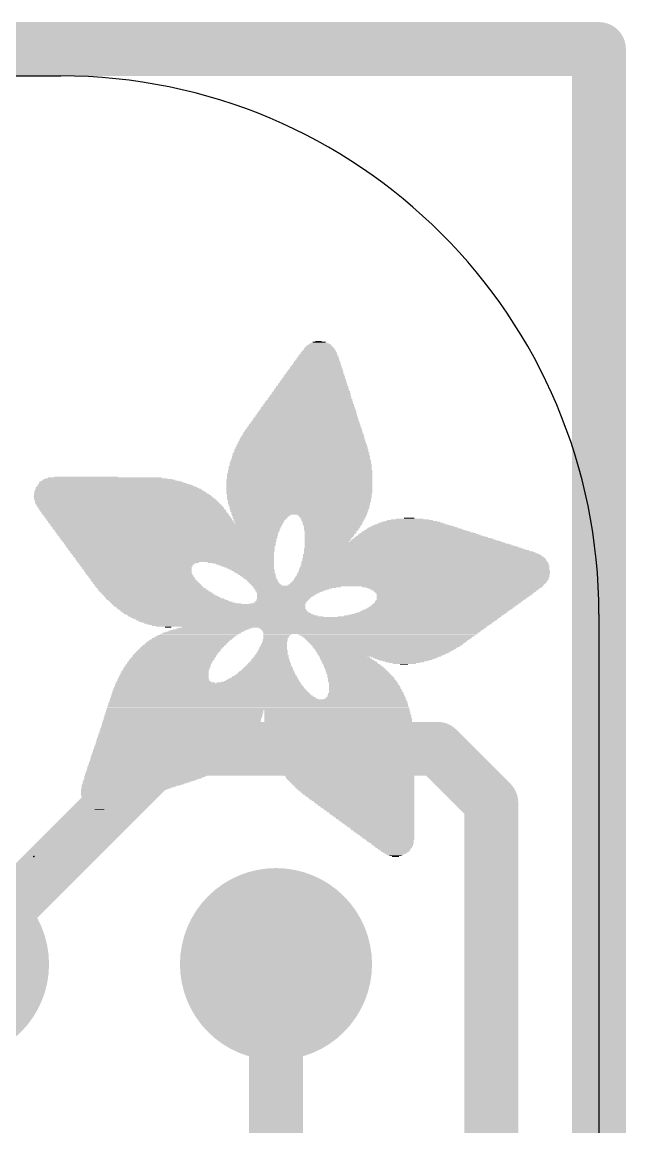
# Model space of a CAD drawing. Extents: x -0.1 to 11.9, y -0.1 to 15.5.
# Drawn here: x 7.44 to 10.29, y 10.28 to 15.49 of the extents above; entities that cross this region are included whole.
import ezdxf

# ---------------------------------------------------------------- set-up
doc = ezdxf.new("R2010")
doc.units = 0
for name, color, linetype in [('1', 12, 'CONTINUOUS'), ('16', 132, 'CONTINUOUS'), ('18', 110, 'CONTINUOUS'), ('20', 53, 'CONTINUOUS'), ('21', 40, 'CONTINUOUS'), ('23', 53, 'CONTINUOUS')]:
    doc.layers.add(name, color=color, linetype=linetype)

# ---------------------------------------------------------------- blocks, each defined once
blk = doc.blocks.new('RECT')
blk.add_solid([(-0.5, -0.5), (0.5, -0.5), (-0.5, 0.5), (0.5, 0.5)])
blk = doc.blocks.new('ROUNDV')
at = {"const_width": 0.5}
blk.add_lwpolyline([(0, -0.25, 1), (0, 0.25, 1), (0, -0.25)], format="xyb", dxfattribs=at)

msp = doc.modelspace()

# ---------------------------------------------------------------- linework, layer by layer
at = {"layer": '1', "const_width": 0.254}
for points in [[(10.16, 15.367), (0, 15.367)], [(10.16, 0), (10.16, 15.367)], [(8.636, 9.586), (8.636, 11.049)]]:
    msp.add_lwpolyline(points, dxfattribs=at)
at = {"layer": '1', "const_width": 0.127}
for points in [[(10.2235, 15.367, 1), (10.0965, 15.367)], [(10.16, 15.3035, 1), (10.16, 15.4305)], [(8.6995, 11.049, 1), (8.5725, 11.049)]]:
    msp.add_lwpolyline(points, format="xyb", dxfattribs=at)
at = {"layer": '16', "const_width": 0.254}
for points in [[(10.16, 15.367), (0, 15.367)], [(10.16, 0), (10.16, 15.367)], [(7.112, 11.049), (8.128, 12.065)], [(8.128, 12.065), (9.398, 12.065)], [(9.398, 12.065), (9.652, 11.811)], [(9.652, 11.811), (9.652, 3.556)], [(8.636, 9.906), (8.636, 11.049)]]:
    msp.add_lwpolyline(points, dxfattribs=at)
at = {"layer": '16', "const_width": 0.127}
for points in [[(10.2235, 15.367, 1), (10.0965, 15.367)], [(10.16, 15.3035, 1), (10.16, 15.4305)], [(8.128, 12.1285, 1), (8.128, 12.0015)], [(8.1729, 12.0201, 1), (8.0831, 12.1099)], [(9.4429, 12.1099, 1), (9.3531, 12.0201)], [(9.398, 12.0015, 1), (9.398, 12.1285)], [(9.7155, 11.811, 1), (9.5885, 11.811)], [(9.6071, 11.7661, 1), (9.6969, 11.8559)], [(8.6995, 11.049, 1), (8.5725, 11.049)]]:
    msp.add_lwpolyline(points, format="xyb", dxfattribs=at)
at = {"layer": '20'}
for p, q in [((2.54, 15.24), (7.62, 15.24)), ((10.16, 12.7), (10.16, 0))]:
    msp.add_line(p, q, dxfattribs=at)
msp.add_arc((7.62, 12.7), 2.54, 0, 90, dxfattribs=at)
at = {"layer": '23'}
msp.add_point((7.493, 11.557), dxfattribs=at)

# ---------------------------------------------------------------- block references
at = {"layer": '18', "xscale": 0.9064, "yscale": 0.9064}
for p in [(7.112, 11.049), (7.112, 11.049), (8.636, 11.049), (8.636, 11.049)]:
    msp.add_blockref('ROUNDV', p, dxfattribs=at)
at = {"layer": '21'}
for p, xscale, yscale in [((8.8418, 13.9725), 0.1029, 0.0038), ((8.8399, 13.9764), 0.0915, 0.0039), ((8.8398, 13.9802), 0.0762, 0.0038), ((8.8399, 13.984), 0.0609, 0.0038), ((8.8361, 13.9878), 0.0305, 0.0038), ((8.8342, 13.9192), 0.1867, 0.0038), ((8.8361, 13.923), 0.1829, 0.0038), ((8.8361, 13.9268), 0.1753, 0.0038), ((8.838, 13.9344), 0.1715, 0.0038), ((8.838, 13.9306), 0.1715, 0.0038), ((8.8379, 13.9383), 0.1638, 0.0039), ((8.8398, 13.9421), 0.16, 0.0038), ((8.8398, 13.9459), 0.1524, 0.0038), ((8.8398, 13.9535), 0.1448, 0.0038), ((8.8398, 13.9497), 0.1448, 0.0038), ((8.8399, 13.9573), 0.1371, 0.0038), ((8.8399, 13.9611), 0.1295, 0.0038), ((8.8399, 13.9649), 0.1219, 0.0038), ((8.8399, 13.9687), 0.1143, 0.0038), ((8.8246, 13.8659), 0.2438, 0.0038), ((8.8265, 13.8697), 0.24, 0.0038), ((8.8265, 13.8735), 0.2324, 0.0038), ((8.8284, 13.8811), 0.2286, 0.0038), ((8.8284, 13.8773), 0.2286, 0.0038), ((8.8284, 13.8849), 0.221, 0.0038), ((8.8303, 13.8925), 0.2172, 0.0038), ((8.8303, 13.8887), 0.2172, 0.0038), ((8.8303, 13.8963), 0.2096, 0.0038), ((8.8322, 13.9002), 0.2058, 0.0039), ((8.8323, 13.9078), 0.1981, 0.0038), ((8.8342, 13.904), 0.2019, 0.0038), ((8.8342, 13.9116), 0.1943, 0.0038), ((8.8361, 13.9154), 0.1905, 0.0038), ((8.8151, 13.8163), 0.2934, 0.0038), ((8.817, 13.8201), 0.2896, 0.0038), ((8.8151, 13.8239), 0.2857, 0.0039), ((8.817, 13.8278), 0.2819, 0.0038), ((8.8189, 13.8316), 0.2781, 0.0038), ((8.8189, 13.8392), 0.2705, 0.0038), ((8.8189, 13.8354), 0.2705, 0.0038), ((8.8208, 13.843), 0.2667, 0.0038), ((8.8208, 13.8506), 0.2591, 0.0038), ((8.8227, 13.8468), 0.2629, 0.0038), ((8.8227, 13.8544), 0.2552, 0.0038), ((8.8246, 13.8582), 0.2514, 0.0038), ((8.8246, 13.862), 0.2438, 0.0039), ((8.8056, 13.763), 0.3505, 0.0038), ((8.8056, 13.7706), 0.3429, 0.0038), ((8.8056, 13.7668), 0.3429, 0.0038), ((8.8075, 13.7744), 0.3391, 0.0038), ((8.8075, 13.7782), 0.3315, 0.0038), ((8.8094, 13.7858), 0.3277, 0.0039), ((8.8094, 13.782), 0.3277, 0.0038), ((8.8094, 13.7897), 0.3201, 0.0038), ((8.8113, 13.7973), 0.3163, 0.0038), ((8.8113, 13.7935), 0.3163, 0.0038), ((8.8113, 13.8011), 0.3086, 0.0038), ((8.8132, 13.8049), 0.3048, 0.0038), ((8.8132, 13.8125), 0.2972, 0.0038), ((8.8151, 13.8087), 0.301, 0.0038), ((8.7941, 13.7096), 0.4038, 0.0039), ((8.7941, 13.7173), 0.3962, 0.0038), ((8.796, 13.7135), 0.4, 0.0038), ((8.796, 13.7211), 0.3924, 0.0038), ((8.7979, 13.7249), 0.3886, 0.0038), ((8.7979, 13.7325), 0.381, 0.0038), ((8.7979, 13.7287), 0.381, 0.0038), ((8.7998, 13.7363), 0.3772, 0.0038), ((8.7998, 13.7439), 0.3696, 0.0038), ((8.8017, 13.7401), 0.3734, 0.0038), ((8.8018, 13.7477), 0.3657, 0.0039), ((8.8037, 13.7516), 0.3619, 0.0038), ((8.8037, 13.7592), 0.3543, 0.0038), ((8.8037, 13.7554), 0.3543, 0.0038), ((8.7846, 13.6563), 0.461, 0.0038), ((8.7846, 13.6639), 0.4534, 0.0038), ((8.7846, 13.6601), 0.4534, 0.0038), ((8.7865, 13.6677), 0.4496, 0.0038), ((8.7865, 13.6754), 0.442, 0.0038), ((8.7865, 13.6715), 0.442, 0.0039), ((8.7884, 13.6792), 0.4382, 0.0038), ((8.7884, 13.683), 0.4306, 0.0038), ((8.7903, 13.6906), 0.4268, 0.0038), ((8.7903, 13.6868), 0.4268, 0.0038), ((8.7904, 13.6944), 0.4191, 0.0038), ((8.7923, 13.702), 0.4153, 0.0038), ((8.7923, 13.6982), 0.4153, 0.0038), ((8.7922, 13.7058), 0.4076, 0.0038), ((8.7732, 13.6106), 0.5067, 0.0038), ((8.7751, 13.6068), 0.5105, 0.0038), ((8.7751, 13.6144), 0.5029, 0.0038), ((8.7751, 13.622), 0.4953, 0.0038), ((8.777, 13.6182), 0.4991, 0.0038), ((8.777, 13.6258), 0.4915, 0.0038), ((8.7789, 13.6296), 0.4877, 0.0038), ((8.7789, 13.6373), 0.4801, 0.0038), ((8.7789, 13.6334), 0.4801, 0.0039), ((8.7808, 13.6411), 0.4762, 0.0038), ((8.7808, 13.6487), 0.4686, 0.0038), ((8.7827, 13.6449), 0.4724, 0.0038), ((8.7827, 13.6525), 0.4648, 0.0038), ((8.7637, 13.5572), 0.5639, 0.0039), ((8.7637, 13.5534), 0.5639, 0.0038), ((8.7656, 13.5611), 0.5601, 0.0038), ((8.7656, 13.5687), 0.5525, 0.0038), ((8.7656, 13.5649), 0.5525, 0.0038), ((8.7675, 13.5725), 0.5487, 0.0038), ((8.7675, 13.5801), 0.5411, 0.0038), ((8.7675, 13.5763), 0.5411, 0.0038), ((8.7694, 13.5839), 0.5373, 0.0038), ((8.7694, 13.5877), 0.5295, 0.0038), ((8.7713, 13.5953), 0.5257, 0.0039), ((8.7713, 13.5915), 0.5257, 0.0038), ((8.7713, 13.5992), 0.5181, 0.0038), ((8.7732, 13.603), 0.5143, 0.0038), ((8.7579, 13.5001), 0.6134, 0.0038), ((8.7579, 13.5077), 0.6058, 0.0038), ((8.7579, 13.5039), 0.6058, 0.0038), ((8.7579, 13.5153), 0.5982, 0.0038), ((8.7598, 13.5115), 0.602, 0.0038), ((8.7598, 13.523), 0.5944, 0.0038), ((8.7598, 13.5191), 0.5944, 0.0039), ((8.7599, 13.5306), 0.5867, 0.0038), ((8.7599, 13.5268), 0.5867, 0.0038), ((8.7618, 13.5382), 0.5829, 0.0038), ((8.7618, 13.5344), 0.5829, 0.0038), ((8.7618, 13.542), 0.5753, 0.0038), ((8.7637, 13.5496), 0.5715, 0.0038), ((8.7637, 13.5458), 0.5715, 0.0038), ((8.7542, 13.4582), 0.6439, 0.0038), ((8.7542, 13.4544), 0.6439, 0.0038), ((8.7542, 13.4506), 0.6439, 0.0038), ((8.7541, 13.4658), 0.6362, 0.0038), ((8.7561, 13.462), 0.6401, 0.0038), ((8.756, 13.4772), 0.6324, 0.0038), ((8.756, 13.4734), 0.6324, 0.0038), ((8.756, 13.4696), 0.6324, 0.0038), ((8.756, 13.4849), 0.6248, 0.0038), ((8.756, 13.4811), 0.6248, 0.0039), ((8.756, 13.4925), 0.6172, 0.0038), ((8.7579, 13.4887), 0.621, 0.0038), ((8.7579, 13.4963), 0.6134, 0.0038), ((8.7503, 13.3972), 0.6744, 0.0038), ((8.7503, 13.4125), 0.6668, 0.0038), ((8.7522, 13.4087), 0.6706, 0.0038), ((8.7522, 13.4049), 0.6706, 0.0039), ((8.7522, 13.401), 0.6706, 0.0038), ((8.7522, 13.4239), 0.663, 0.0038), ((8.7522, 13.4201), 0.663, 0.0038), ((8.7522, 13.4163), 0.663, 0.0038), ((8.7522, 13.4353), 0.6554, 0.0038), ((8.7522, 13.4315), 0.6554, 0.0038), ((8.7541, 13.4277), 0.6592, 0.0038), ((8.7542, 13.4468), 0.6515, 0.0038), ((8.7542, 13.443), 0.6515, 0.0039), ((8.7542, 13.4391), 0.6515, 0.0038), ((7.8283, 13.3439), 0.5372, 0.0038), ((7.7407, 13.3477), 0.3009, 0.0038), ((8.7484, 13.3629), 0.6858, 0.0038), ((8.7484, 13.3591), 0.6858, 0.0038), ((8.7484, 13.3553), 0.6858, 0.0038), ((8.7484, 13.3515), 0.6858, 0.0038), ((8.7484, 13.3477), 0.6858, 0.0038), ((8.7484, 13.3439), 0.6858, 0.0038), ((8.7484, 13.382), 0.6782, 0.0038), ((8.7503, 13.3782), 0.682, 0.0038), ((8.7503, 13.3744), 0.682, 0.0038), ((8.7503, 13.3706), 0.682, 0.0038), ((8.7503, 13.3668), 0.682, 0.0039), ((8.7503, 13.3934), 0.6744, 0.0038), ((8.7503, 13.3896), 0.6744, 0.0038), ((8.7503, 13.3858), 0.6744, 0.0038), ((7.8835, 13.2982), 0.762, 0.0038), ((7.8873, 13.2944), 0.7696, 0.0038), ((7.8816, 13.302), 0.7506, 0.0038), ((7.874, 13.3096), 0.7278, 0.0038), ((7.8778, 13.3058), 0.7354, 0.0038), ((7.8702, 13.3134), 0.7124, 0.0038), ((7.8607, 13.321), 0.6858, 0.0038), ((7.8664, 13.3172), 0.6972, 0.0038), ((7.8569, 13.3248), 0.6705, 0.0038), ((7.8531, 13.3287), 0.6477, 0.0039), ((7.8474, 13.3325), 0.6287, 0.0038), ((7.8435, 13.3363), 0.6058, 0.0038), ((7.8359, 13.3401), 0.5754, 0.0038), ((8.7465, 13.3363), 0.6896, 0.0038), ((8.7465, 13.3325), 0.6896, 0.0038), ((8.7465, 13.3287), 0.6896, 0.0039), ((8.7465, 13.3248), 0.6896, 0.0038), ((8.7465, 13.321), 0.6896, 0.0038), ((8.7465, 13.3172), 0.6896, 0.0038), ((8.7465, 13.3134), 0.6896, 0.0038), ((8.7465, 13.3096), 0.6896, 0.0038), ((8.7465, 13.3058), 0.6896, 0.0038), ((8.7465, 13.302), 0.6896, 0.0038), ((8.7465, 13.2982), 0.6896, 0.0038), ((8.7465, 13.2944), 0.6896, 0.0038), ((8.7484, 13.3401), 0.6858, 0.0038), ((7.9121, 13.2563), 0.842, 0.0038), ((7.8969, 13.2791), 0.8039, 0.0038), ((7.9007, 13.2753), 0.8115, 0.0038), ((7.9026, 13.2715), 0.8153, 0.0038), ((7.9064, 13.2677), 0.823, 0.0038), ((7.9083, 13.2639), 0.8268, 0.0038), ((7.9121, 13.2601), 0.8344, 0.0038), ((7.9159, 13.2525), 0.842, 0.0039), ((7.9178, 13.2486), 0.8458, 0.0038), ((7.9216, 13.2448), 0.8534, 0.0038), ((7.9236, 13.241), 0.8573, 0.0038), ((7.8931, 13.2867), 0.7887, 0.0038), ((7.895, 13.2829), 0.7925, 0.0038), ((7.8912, 13.2906), 0.7773, 0.0039), ((8.7465, 13.2906), 0.6896, 0.0039), ((8.7465, 13.2867), 0.6896, 0.0038), ((8.7465, 13.2829), 0.6896, 0.0038), ((8.7465, 13.2791), 0.6896, 0.0038), ((8.7465, 13.2753), 0.6896, 0.0038), ((8.7465, 13.2715), 0.6896, 0.0038), ((8.7446, 13.2677), 0.6858, 0.0038), ((8.7465, 13.2639), 0.682, 0.0038), ((8.7465, 13.2601), 0.682, 0.0038), ((8.7465, 13.2563), 0.682, 0.0038), ((8.7465, 13.2525), 0.682, 0.0039), ((8.7465, 13.2486), 0.682, 0.0038), ((8.7446, 13.2448), 0.6782, 0.0038), ((8.7446, 13.241), 0.6782, 0.0038), ((7.9255, 13.2372), 0.8611, 0.0038), ((7.9293, 13.2334), 0.8611, 0.0038), ((7.9312, 13.2296), 0.8649, 0.0038), ((7.9331, 13.2258), 0.8687, 0.0038), ((7.9369, 13.222), 0.8687, 0.0038), ((7.9388, 13.2182), 0.8725, 0.0038), ((7.9426, 13.2144), 0.8725, 0.0039), ((7.9445, 13.2105), 0.8763, 0.0038), ((7.9483, 13.2067), 0.8763, 0.0038), ((7.9522, 13.2029), 0.8763, 0.0038), ((7.9522, 13.1991), 0.8763, 0.0038), ((7.956, 13.1953), 0.8763, 0.0038), ((7.9598, 13.1915), 0.8763, 0.0038), ((7.9617, 13.1877), 0.8801, 0.0038), ((8.7465, 13.2372), 0.6744, 0.0038), ((8.7465, 13.2334), 0.6744, 0.0038), ((8.7465, 13.2296), 0.6744, 0.0038), ((8.7446, 13.2258), 0.6706, 0.0038), ((8.7446, 13.222), 0.6706, 0.0038), ((8.7465, 13.2182), 0.6668, 0.0038), ((8.7465, 13.2144), 0.6668, 0.0039), ((8.7446, 13.2105), 0.663, 0.0038), ((8.7465, 13.2067), 0.6592, 0.0038), ((8.7465, 13.2029), 0.6592, 0.0038), ((8.7465, 13.1991), 0.6592, 0.0038), ((8.7446, 13.1953), 0.6553, 0.0038), ((8.7465, 13.1915), 0.6515, 0.0038), ((8.7465, 13.1877), 0.6515, 0.0038), ((7.9636, 13.1839), 0.8763, 0.0038), ((7.9674, 13.1801), 0.8763, 0.0038), ((7.9693, 13.1763), 0.8801, 0.0039), ((7.9731, 13.1724), 0.8801, 0.0038), ((7.975, 13.1686), 0.8763, 0.0038), ((7.9788, 13.1648), 0.8763, 0.0038), ((7.9807, 13.161), 0.8801, 0.0038), ((7.9826, 13.1572), 0.8763, 0.0038), ((7.9864, 13.1534), 0.8763, 0.0038), ((7.9903, 13.1496), 0.8763, 0.0038), ((7.9903, 13.1458), 0.8763, 0.0038), ((7.9941, 13.142), 0.8763, 0.0038), ((7.9979, 13.1382), 0.8763, 0.0039), ((8.7446, 13.1839), 0.6477, 0.0038), ((8.7465, 13.1801), 0.6439, 0.0038), ((8.7446, 13.1763), 0.6401, 0.0039), ((8.7446, 13.1724), 0.6401, 0.0038), ((8.5675, 13.1686), 0.2781, 0.0038), ((8.5637, 13.1648), 0.2705, 0.0038), ((8.5617, 13.1572), 0.259, 0.0038), ((8.5598, 13.1534), 0.2552, 0.0038), ((8.5637, 13.161), 0.2629, 0.0038), ((8.5598, 13.1496), 0.2476, 0.0038), ((8.5579, 13.1458), 0.2438, 0.0038), ((8.556, 13.142), 0.24, 0.0038), ((8.5579, 13.1382), 0.2362, 0.0039), ((8.9008, 13.1686), 0.3276, 0.0038), ((8.9008, 13.1648), 0.32, 0.0038), ((8.9027, 13.161), 0.3162, 0.0038), ((8.9027, 13.1572), 0.3086, 0.0038), ((8.9046, 13.1534), 0.3048, 0.0038), ((8.9027, 13.1496), 0.301, 0.0038), ((8.9046, 13.1458), 0.2972, 0.0038), ((8.9027, 13.142), 0.2934, 0.0038), ((8.9046, 13.1382), 0.2896, 0.0039), ((9.2722, 13.1382), 0.2477, 0.0039), ((9.2684, 13.142), 0.2171, 0.0038), ((9.2684, 13.1458), 0.1791, 0.0038), ((9.2666, 13.1496), 0.1295, 0.0038), ((9.2646, 13.1534), 0.0495, 0.0038), ((7.9979, 13.1343), 0.8763, 0.0038), ((8.0016, 13.1305), 0.8763, 0.0038), ((8.1179, 13.1267), 1.1011, 0.0038), ((8.1179, 13.1229), 1.0935, 0.0038), ((8.1179, 13.1191), 1.0935, 0.0038), ((8.1179, 13.1153), 1.0859, 0.0038), ((8.1197, 13.1115), 1.0821, 0.0038), ((8.1197, 13.1077), 1.0745, 0.0038), ((8.1197, 13.1039), 1.0745, 0.0038), ((8.1197, 13.1001), 1.0668, 0.0039), ((8.1217, 13.0962), 1.0629, 0.0038), ((8.1235, 13.0924), 1.0591, 0.0038), ((8.1217, 13.0886), 1.0553, 0.0038), ((8.1235, 13.0848), 1.0515, 0.0038), ((8.556, 13.1343), 0.2324, 0.0038), ((8.556, 13.1305), 0.2248, 0.0038), ((8.9027, 13.1343), 0.2858, 0.0038), ((8.9027, 13.1305), 0.2858, 0.0038), ((8.9027, 13.1267), 0.2782, 0.0038), ((8.9027, 13.1229), 0.2782, 0.0038), ((8.9008, 13.1191), 0.2744, 0.0038), ((8.9008, 13.1153), 0.2667, 0.0038), ((8.9008, 13.1115), 0.2667, 0.0038), ((8.8989, 13.1077), 0.2629, 0.0038), ((8.897, 13.1039), 0.2591, 0.0038), ((8.897, 13.1001), 0.2591, 0.0039), ((8.8951, 13.0962), 0.2553, 0.0038), ((8.8951, 13.0924), 0.2476, 0.0038), ((8.8932, 13.0886), 0.2438, 0.0038), ((8.8932, 13.0848), 0.2438, 0.0038), ((9.3027, 13.0848), 0.5295, 0.0038), ((9.2971, 13.0886), 0.5105, 0.0038), ((9.2951, 13.0924), 0.4915, 0.0038), ((9.2913, 13.0962), 0.4762, 0.0038), ((9.2894, 13.1001), 0.4572, 0.0039), ((9.2856, 13.1039), 0.442, 0.0038), ((9.2837, 13.1077), 0.423, 0.0038), ((9.2818, 13.1115), 0.4038, 0.0038), ((9.2799, 13.1153), 0.3848, 0.0038), ((9.2761, 13.1191), 0.362, 0.0038), ((9.2742, 13.1229), 0.3429, 0.0038), ((9.2742, 13.1267), 0.32, 0.0038), ((9.2723, 13.1305), 0.301, 0.0038), ((9.2722, 13.1343), 0.2781, 0.0038), ((8.1235, 13.081), 1.0439, 0.0038), ((8.1235, 13.0772), 1.0439, 0.0038), ((8.1255, 13.0734), 1.0401, 0.0038), ((8.1255, 13.0696), 1.0325, 0.0038), ((8.1273, 13.0658), 1.0287, 0.0038), ((8.1273, 13.062), 1.0287, 0.0039), ((8.1293, 13.0581), 1.0249, 0.0038), ((8.1293, 13.0543), 1.0173, 0.0038), ((8.1311, 13.0505), 1.0135, 0.0038), ((8.1311, 13.0467), 1.0135, 0.0038), ((8.1331, 13.0429), 1.0096, 0.0038), ((8.1331, 13.0391), 1.002, 0.0038), ((8.135, 13.0353), 0.9982, 0.0038), ((8.135, 13.0315), 0.9982, 0.0038), ((8.8913, 13.081), 0.24, 0.0038), ((8.8894, 13.0772), 0.2362, 0.0038), ((8.8875, 13.0734), 0.2324, 0.0038), ((8.8875, 13.0696), 0.2324, 0.0038), ((8.8856, 13.0658), 0.2286, 0.0038), ((8.8837, 13.062), 0.2247, 0.0039), ((8.8818, 13.0581), 0.2209, 0.0038), ((8.8799, 13.0543), 0.2171, 0.0038), ((8.8799, 13.0505), 0.2171, 0.0038), ((8.878, 13.0467), 0.2133, 0.0038), ((8.8761, 13.0429), 0.2095, 0.0038), ((9.2399, 13.0391), 0.9372, 0.0038), ((9.2456, 13.0353), 0.9486, 0.0038), ((9.2533, 13.0315), 0.9639, 0.0038), ((9.3408, 13.0429), 0.7125, 0.0038), ((9.337, 13.0467), 0.6973, 0.0038), ((9.3332, 13.0505), 0.682, 0.0038), ((9.3294, 13.0543), 0.6668, 0.0038), ((9.3276, 13.0581), 0.6477, 0.0038), ((9.3218, 13.062), 0.6286, 0.0039), ((9.318, 13.0658), 0.6134, 0.0038), ((9.3142, 13.0696), 0.5982, 0.0038), ((9.3123, 13.0734), 0.5791, 0.0038), ((9.3085, 13.0772), 0.5639, 0.0038), ((9.3047, 13.081), 0.5487, 0.0038), ((8.1369, 13.0277), 0.9944, 0.0038), ((8.1388, 13.0239), 0.9906, 0.0039), ((8.1369, 13.02), 0.9868, 0.0038), ((8.1388, 13.0162), 0.983, 0.0038), ((8.1407, 13.0124), 0.9792, 0.0038), ((8.1426, 13.0086), 0.9754, 0.0038), ((8.1426, 13.0048), 0.9754, 0.0038), ((8.1445, 13.001), 0.9716, 0.0038), ((8.1464, 12.9972), 0.9678, 0.0038), ((8.1464, 12.9934), 0.9601, 0.0038), ((8.1464, 12.9896), 0.9601, 0.0038), ((8.1484, 12.9858), 0.9563, 0.0039), ((8.1502, 12.9819), 0.9525, 0.0038), ((9.3218, 12.9819), 1.1164, 0.0038), ((9.2856, 13.0086), 1.0364, 0.0038), ((9.2913, 13.0048), 1.0478, 0.0038), ((9.2989, 13.001), 1.063, 0.0038), ((9.3103, 12.9934), 1.0859, 0.0038), ((9.3141, 12.9896), 1.0935, 0.0038), ((9.3047, 12.9972), 1.0745, 0.0038), ((9.3199, 12.9858), 1.1049, 0.0039), ((9.259, 13.0277), 0.9753, 0.0038), ((9.2646, 13.0239), 0.9867, 0.0039), ((9.2704, 13.02), 0.9982, 0.0038), ((9.2761, 13.0162), 1.0096, 0.0038), ((9.2818, 13.0124), 1.021, 0.0038), ((8.1522, 12.9781), 0.9487, 0.0038), ((8.1522, 12.9743), 0.9487, 0.0038), ((8.154, 12.9705), 0.9449, 0.0038), ((8.156, 12.9667), 0.9411, 0.0038), ((8.1578, 12.9629), 0.9373, 0.0038), ((8.1578, 12.9591), 0.9373, 0.0038), ((8.1598, 12.9553), 0.9335, 0.0038), ((8.1616, 12.9515), 0.9297, 0.0038), ((8.1616, 12.9477), 0.9297, 0.0039), ((7.9864, 12.9438), 0.5715, 0.0038), ((7.9807, 12.94), 0.5524, 0.0038), ((7.9788, 12.9362), 0.541, 0.0038), ((7.9769, 12.9324), 0.5372, 0.0038), ((7.9769, 12.9286), 0.5296, 0.0038), ((8.4703, 12.9438), 0.3124, 0.0038), ((8.4817, 12.94), 0.2896, 0.0038), ((8.4893, 12.9362), 0.2743, 0.0038), ((8.4951, 12.9324), 0.2629, 0.0038), ((8.5008, 12.9286), 0.2515, 0.0038), ((9.337, 12.9324), 1.1697, 0.0038), ((9.339, 12.9286), 1.1735, 0.0038), ((9.337, 12.9477), 1.1621, 0.0039), ((9.337, 12.9438), 1.1621, 0.0038), ((9.339, 12.94), 1.1659, 0.0038), ((9.339, 12.9362), 1.1659, 0.0038), ((9.3332, 12.9629), 1.1468, 0.0038), ((9.3351, 12.9591), 1.1506, 0.0038), ((9.3351, 12.9553), 1.1506, 0.0038), ((9.337, 12.9515), 1.1545, 0.0038), ((9.3256, 12.9781), 1.124, 0.0038), ((9.3275, 12.9743), 1.1278, 0.0038), ((9.3313, 12.9705), 1.1354, 0.0038), ((9.3332, 12.9667), 1.1392, 0.0038), ((7.9788, 12.9248), 0.5258, 0.0038), ((7.9788, 12.921), 0.5182, 0.0038), ((7.9788, 12.9172), 0.5182, 0.0038), ((7.9807, 12.9134), 0.5144, 0.0038), ((7.9826, 12.9096), 0.5106, 0.0039), ((7.9845, 12.9057), 0.5068, 0.0038), ((7.9845, 12.9019), 0.5068, 0.0038), ((7.9864, 12.8981), 0.503, 0.0038), ((7.9883, 12.8943), 0.4992, 0.0038), ((7.9902, 12.8905), 0.503, 0.0038), ((7.9922, 12.8867), 0.4991, 0.0038), ((7.996, 12.8829), 0.4991, 0.0038), ((7.9979, 12.8791), 0.4953, 0.0038), ((7.9998, 12.8753), 0.4991, 0.0038), ((8.5065, 12.9248), 0.2401, 0.0038), ((8.5103, 12.921), 0.2324, 0.0038), ((8.516, 12.9172), 0.221, 0.0038), ((8.5198, 12.9134), 0.2134, 0.0038), ((8.5255, 12.9096), 0.2096, 0.0039), ((8.5294, 12.9057), 0.2019, 0.0038), ((8.5332, 12.9019), 0.1943, 0.0038), ((8.5351, 12.8981), 0.1905, 0.0038), ((8.5389, 12.8943), 0.1829, 0.0038), ((8.5446, 12.8905), 0.1791, 0.0038), ((8.5465, 12.8867), 0.1753, 0.0038), ((8.5503, 12.8829), 0.1676, 0.0038), ((8.5522, 12.8791), 0.1638, 0.0038), ((8.5579, 12.8753), 0.16, 0.0038), ((9.3275, 12.8791), 1.1964, 0.0038), ((9.3275, 12.8753), 1.1964, 0.0038), ((9.3294, 12.8867), 1.1925, 0.0038), ((9.3294, 12.8829), 1.1925, 0.0038), ((9.3332, 12.8943), 1.1925, 0.0038), ((9.3332, 12.8905), 1.1925, 0.0038), ((9.3352, 12.9019), 1.1887, 0.0038), ((9.3352, 12.8981), 1.1887, 0.0038), ((9.337, 12.9057), 1.1849, 0.0038), ((9.3352, 12.9134), 1.1811, 0.0038), ((9.3352, 12.9096), 1.1811, 0.0039), ((9.337, 12.921), 1.1773, 0.0038), ((9.337, 12.9172), 1.1773, 0.0038), ((9.339, 12.9248), 1.1735, 0.0038), ((8.0036, 12.8715), 0.4991, 0.0039), ((8.0054, 12.8676), 0.4953, 0.0038), ((8.0092, 12.8638), 0.4953, 0.0038), ((8.0112, 12.86), 0.4991, 0.0038), ((8.015, 12.8562), 0.4991, 0.0038), ((8.0188, 12.8524), 0.4991, 0.0038), ((8.0245, 12.8448), 0.503, 0.0038), ((8.0226, 12.8486), 0.4991, 0.0038), ((8.0283, 12.841), 0.503, 0.0038), ((8.0321, 12.8372), 0.5029, 0.0038), ((8.0341, 12.8334), 0.5067, 0.0039), ((8.0379, 12.8295), 0.5067, 0.0038), ((8.0417, 12.8257), 0.5067, 0.0038), ((8.5598, 12.8715), 0.1562, 0.0039), ((8.5617, 12.8676), 0.1524, 0.0038), ((8.5674, 12.8638), 0.1486, 0.0038), ((8.5693, 12.86), 0.1448, 0.0038), ((8.5731, 12.8562), 0.1448, 0.0038), ((8.577, 12.8524), 0.1447, 0.0038), ((8.5789, 12.8486), 0.1409, 0.0038), ((8.5827, 12.8448), 0.1409, 0.0038), ((8.5865, 12.841), 0.141, 0.0038), ((8.5922, 12.8372), 0.1448, 0.0038), ((9.2094, 12.8334), 1.3716, 0.0039), ((8.7351, 12.8295), 0.4153, 0.0038), ((8.7255, 12.8257), 0.3886, 0.0038), ((9.2951, 12.8372), 1.2078, 0.0038), ((9.3009, 12.841), 1.2039, 0.0038), ((9.3047, 12.8448), 1.2039, 0.0038), ((9.3085, 12.8486), 1.2039, 0.0038), ((9.3123, 12.8524), 1.204, 0.0038), ((9.3142, 12.8562), 1.2002, 0.0038), ((9.318, 12.86), 1.2002, 0.0038), ((9.3218, 12.8676), 1.2002, 0.0038), ((9.3218, 12.8638), 1.2002, 0.0038), ((9.3237, 12.8715), 1.1964, 0.0039), ((9.4666, 12.8295), 0.8496, 0.0038), ((9.4742, 12.8257), 0.8268, 0.0038), ((8.0473, 12.8219), 0.5105, 0.0038), ((8.0511, 12.8181), 0.5105, 0.0038), ((8.055, 12.8143), 0.5182, 0.0038), ((8.0588, 12.8105), 0.5182, 0.0038), ((8.0645, 12.8067), 0.522, 0.0038), ((8.0683, 12.8029), 0.522, 0.0038), ((8.074, 12.7991), 0.5258, 0.0038), ((8.0778, 12.7953), 0.5258, 0.0039), ((8.0836, 12.7914), 0.5295, 0.0038), ((8.0893, 12.7876), 0.5334, 0.0038), ((8.095, 12.7838), 0.5372, 0.0038), ((8.1007, 12.78), 0.541, 0.0038), ((8.1045, 12.7762), 0.5486, 0.0038), ((8.1121, 12.7724), 0.5563, 0.0038), ((8.716, 12.8219), 0.3696, 0.0038), ((8.7103, 12.8181), 0.3506, 0.0038), ((8.7065, 12.8143), 0.3353, 0.0038), ((8.7008, 12.8105), 0.3239, 0.0038), ((8.697, 12.8067), 0.3086, 0.0038), ((8.6932, 12.8029), 0.3009, 0.0038), ((8.6913, 12.7991), 0.2895, 0.0038), ((8.6875, 12.7953), 0.2819, 0.0039), ((8.6837, 12.7914), 0.2743, 0.0038), ((8.6799, 12.7876), 0.2667, 0.0038), ((8.6741, 12.78), 0.2552, 0.0038), ((8.6722, 12.7762), 0.2514, 0.0038), ((8.6703, 12.7724), 0.2476, 0.0038), ((8.678, 12.7838), 0.2629, 0.0038), ((9.4761, 12.8219), 0.8078, 0.0038), ((9.478, 12.8181), 0.7963, 0.0038), ((9.4799, 12.8143), 0.7848, 0.0038), ((9.4799, 12.8105), 0.7696, 0.0038), ((9.4799, 12.8067), 0.762, 0.0038), ((9.4799, 12.8029), 0.7544, 0.0038), ((9.478, 12.7991), 0.743, 0.0038), ((9.478, 12.7953), 0.7354, 0.0039), ((9.4761, 12.7914), 0.7316, 0.0038), ((9.4703, 12.7838), 0.7201, 0.0038), ((9.4665, 12.78), 0.7125, 0.0038), ((9.4627, 12.7724), 0.7049, 0.0038), ((9.4723, 12.7876), 0.7239, 0.0038), ((9.4647, 12.7762), 0.7087, 0.0038), ((8.1179, 12.7686), 0.5601, 0.0038), ((8.1273, 12.7648), 0.5639, 0.0038), ((8.1331, 12.761), 0.5677, 0.0038), ((8.1426, 12.7572), 0.5792, 0.0039), ((8.1522, 12.7533), 0.5905, 0.0038), ((8.1655, 12.7495), 0.6096, 0.0038), ((8.3198, 12.7457), 0.9106, 0.0038), ((8.3217, 12.7419), 0.9068, 0.0038), ((8.3236, 12.7381), 0.903, 0.0038), ((8.3274, 12.7343), 0.8954, 0.0038), ((8.3293, 12.7305), 0.8916, 0.0038), ((8.3312, 12.7267), 0.8878, 0.0038), ((8.335, 12.7229), 0.8878, 0.0038), ((8.3389, 12.7191), 0.8801, 0.0039), ((8.6437, 12.7495), 0.2629, 0.0038), ((8.6532, 12.7533), 0.2515, 0.0038), ((8.657, 12.7572), 0.2439, 0.0039), ((8.6608, 12.761), 0.2439, 0.0038), ((8.6665, 12.7686), 0.2476, 0.0038), ((8.6646, 12.7648), 0.2438, 0.0038), ((9.3923, 12.7191), 0.6934, 0.0039), ((9.4018, 12.7229), 0.6896, 0.0038), ((9.4056, 12.7267), 0.6896, 0.0038), ((9.4113, 12.7305), 0.6858, 0.0038), ((9.419, 12.7343), 0.6858, 0.0038), ((9.4228, 12.7381), 0.6858, 0.0038), ((9.4285, 12.7419), 0.682, 0.0038), ((9.4342, 12.7457), 0.6858, 0.0038), ((9.438, 12.7495), 0.6858, 0.0038), ((9.4437, 12.7533), 0.6896, 0.0038), ((9.4494, 12.761), 0.6934, 0.0038), ((9.4475, 12.7572), 0.6896, 0.0039), ((9.4551, 12.7648), 0.6973, 0.0038), ((9.4589, 12.7686), 0.6973, 0.0038), ((8.3427, 12.7152), 0.8801, 0.0038), ((8.3465, 12.7114), 0.8801, 0.0038), ((8.3541, 12.7076), 0.8801, 0.0038), ((8.3598, 12.7038), 0.8839, 0.0038), ((8.3674, 12.7), 0.884, 0.0038), ((8.375, 12.6962), 0.8839, 0.0038), ((8.3846, 12.6924), 0.8953, 0.0038), ((8.4017, 12.6886), 0.9144, 0.0038), ((8.8227, 12.6848), 1.7412, 0.0038), ((8.8227, 12.681), 1.726, 0.0039), ((8.8246, 12.6771), 1.7145, 0.0038), ((8.8265, 12.6733), 1.703, 0.0038), ((8.8265, 12.6695), 1.6878, 0.0038), ((8.8284, 12.6657), 1.6764, 0.0038), ((9.3123, 12.6886), 0.7696, 0.0038), ((9.3294, 12.6924), 0.743, 0.0038), ((9.3428, 12.6962), 0.7315, 0.0038), ((9.3522, 12.7), 0.7201, 0.0038), ((9.3637, 12.7038), 0.7124, 0.0038), ((9.3713, 12.7076), 0.7049, 0.0038), ((9.3789, 12.7114), 0.6973, 0.0038), ((9.3866, 12.7152), 0.6972, 0.0038), ((8.8303, 12.6619), 1.6574, 0.0038), ((8.8342, 12.6581), 1.6421, 0.0038), ((8.838, 12.6543), 1.6269, 0.0038), ((8.8398, 12.6505), 1.6078, 0.0038), ((8.8456, 12.6467), 1.5887, 0.0038), ((8.8513, 12.6429), 1.5621, 0.0039), ((8.1273, 12.639), 0.0305, 0.0038), ((8.2969, 12.6162), 0.362, 0.0038), ((8.3064, 12.62), 0.3581, 0.0038), ((8.316, 12.6238), 0.3543, 0.0038), ((8.3255, 12.6276), 0.3505, 0.0038), ((8.3389, 12.6314), 0.3467, 0.0038), ((8.3503, 12.6352), 0.3467, 0.0038), ((8.9103, 12.639), 1.4364, 0.0038), ((9.0894, 12.6352), 1.0706, 0.0038), ((9.0894, 12.6314), 1.0554, 0.0038), ((9.0894, 12.6276), 1.0478, 0.0038), ((9.0875, 12.6238), 1.0363, 0.0038), ((9.0855, 12.6162), 1.0249, 0.0038), ((9.0875, 12.62), 1.0287, 0.0038), ((8.2131, 12.5628), 0.3848, 0.0038), ((8.2169, 12.5667), 0.3848, 0.0039), ((8.2207, 12.5705), 0.3848, 0.0038), ((8.2264, 12.5743), 0.381, 0.0038), ((8.2302, 12.5781), 0.381, 0.0038), ((8.2379, 12.5819), 0.381, 0.0038), ((8.2417, 12.5857), 0.381, 0.0038), ((8.2474, 12.5895), 0.3772, 0.0038), ((8.2531, 12.5933), 0.3734, 0.0038), ((8.2607, 12.5971), 0.3734, 0.0038), ((8.2645, 12.6009), 0.3734, 0.0038), ((8.2741, 12.6048), 0.3695, 0.0039), ((8.2797, 12.6086), 0.3657, 0.0038), ((8.2874, 12.6124), 0.3658, 0.0038), ((8.6284, 12.5667), 0.1181, 0.0039), ((8.6284, 12.5628), 0.1181, 0.0038), ((8.6322, 12.5819), 0.1181, 0.0038), ((8.6322, 12.5781), 0.1181, 0.0038), ((8.6322, 12.5743), 0.1181, 0.0038), ((8.6303, 12.5705), 0.1143, 0.0038), ((8.6436, 12.6048), 0.1334, 0.0039), ((8.6398, 12.6009), 0.1258, 0.0038), ((8.6379, 12.5971), 0.122, 0.0038), ((8.636, 12.5933), 0.1182, 0.0038), ((8.636, 12.5895), 0.1182, 0.0038), ((9.0837, 12.6124), 1.0135, 0.0038), ((9.0818, 12.6086), 1.0097, 0.0038), ((8.6341, 12.5857), 0.1143, 0.0038), ((9.1618, 12.6048), 0.842, 0.0039), ((9.1618, 12.6009), 0.8268, 0.0038), ((9.1637, 12.5971), 0.8154, 0.0038), ((9.1617, 12.5933), 0.8039, 0.0038), ((9.1637, 12.5895), 0.7925, 0.0038), ((9.1637, 12.5857), 0.7848, 0.0038), ((9.1618, 12.5819), 0.7734, 0.0038), ((9.1618, 12.5781), 0.7658, 0.0038), ((9.1599, 12.5743), 0.7544, 0.0038), ((9.1599, 12.5705), 0.7468, 0.0038), ((9.1599, 12.5667), 0.7391, 0.0039), ((9.1579, 12.5628), 0.7277, 0.0038), ((8.1616, 12.5095), 0.3963, 0.0038), ((8.1636, 12.5133), 0.3925, 0.0038), ((8.1674, 12.5171), 0.3924, 0.0038), ((8.1712, 12.5209), 0.3924, 0.0038), ((8.175, 12.5247), 0.3924, 0.0038), ((8.1788, 12.5286), 0.3924, 0.0039), ((8.1807, 12.5324), 0.3886, 0.0038), ((8.1845, 12.5362), 0.3886, 0.0038), ((8.1883, 12.54), 0.3886, 0.0038), ((8.1921, 12.5438), 0.3886, 0.0038), ((8.1959, 12.5476), 0.3887, 0.0038), ((8.1997, 12.5514), 0.3887, 0.0038), ((8.2036, 12.5552), 0.3886, 0.0038), ((8.2093, 12.559), 0.3848, 0.0038), ((8.615, 12.5095), 0.1524, 0.0038), ((8.617, 12.5171), 0.1485, 0.0038), ((8.617, 12.5133), 0.1485, 0.0038), ((8.6189, 12.5209), 0.1447, 0.0038), ((8.6208, 12.5286), 0.1409, 0.0039), ((8.6208, 12.5247), 0.1409, 0.0038), ((8.6208, 12.5362), 0.1333, 0.0038), ((8.6208, 12.5324), 0.1333, 0.0038), ((8.6227, 12.5438), 0.1295, 0.0038), ((8.6227, 12.54), 0.1295, 0.0038), ((8.6246, 12.5514), 0.1257, 0.0038), ((8.6246, 12.5476), 0.1257, 0.0038), ((8.6265, 12.559), 0.1219, 0.0038), ((8.6265, 12.5552), 0.1219, 0.0038), ((9.1579, 12.559), 0.7201, 0.0038), ((9.1579, 12.5552), 0.7125, 0.0038), ((9.1561, 12.5514), 0.7011, 0.0038), ((9.1561, 12.5476), 0.6934, 0.0038), ((9.1523, 12.5438), 0.6858, 0.0038), ((9.1504, 12.54), 0.6743, 0.0038), ((9.1504, 12.5362), 0.6667, 0.0038), ((9.1485, 12.5324), 0.6553, 0.0038), ((9.1447, 12.5286), 0.6477, 0.0039), ((9.1428, 12.5247), 0.6363, 0.0038), ((9.1408, 12.5209), 0.6248, 0.0038), ((9.1389, 12.5171), 0.621, 0.0038), ((9.1351, 12.5133), 0.6058, 0.0038), ((9.1313, 12.5095), 0.5982, 0.0038), ((8.1273, 12.46), 0.4039, 0.0038), ((8.1293, 12.4638), 0.4001, 0.0038), ((8.1331, 12.4714), 0.4, 0.0038), ((8.1331, 12.4676), 0.4, 0.0038), ((8.1369, 12.4752), 0.4, 0.0038), ((8.1388, 12.479), 0.3962, 0.0038), ((8.1445, 12.4866), 0.4, 0.0038), ((8.1426, 12.4828), 0.3962, 0.0038), ((8.1464, 12.4905), 0.3962, 0.0039), ((8.1502, 12.4943), 0.3962, 0.0038), ((8.154, 12.4981), 0.3963, 0.0038), ((8.1578, 12.5057), 0.3963, 0.0038), ((8.156, 12.5019), 0.3925, 0.0038), ((8.6017, 12.46), 0.2096, 0.0038), ((8.6036, 12.4638), 0.2058, 0.0038), ((8.6056, 12.4676), 0.2019, 0.0038), ((8.6056, 12.4714), 0.1943, 0.0038), ((8.6075, 12.4752), 0.1905, 0.0038), ((8.6094, 12.479), 0.1867, 0.0038), ((8.6094, 12.4866), 0.1791, 0.0038), ((8.6094, 12.4828), 0.1791, 0.0038), ((8.6113, 12.4905), 0.1753, 0.0039), ((8.6113, 12.4943), 0.1677, 0.0038), ((8.6132, 12.4981), 0.1639, 0.0038), ((8.6151, 12.5057), 0.1601, 0.0038), ((8.6151, 12.5019), 0.1601, 0.0038), ((9.1294, 12.5057), 0.5868, 0.0038), ((8.9541, 12.5019), 0.2286, 0.0038), ((8.958, 12.4981), 0.2363, 0.0038), ((8.9618, 12.4943), 0.2363, 0.0038), ((8.9656, 12.4905), 0.2439, 0.0039), ((8.9694, 12.4866), 0.2438, 0.0038), ((8.9732, 12.4828), 0.2514, 0.0038), ((8.977, 12.479), 0.2514, 0.0038), ((8.9808, 12.4752), 0.259, 0.0038), ((8.9847, 12.4714), 0.2591, 0.0038), ((8.9866, 12.4676), 0.2629, 0.0038), ((8.9923, 12.4638), 0.2667, 0.0038), ((8.9942, 12.46), 0.2705, 0.0038), ((9.2437, 12.5019), 0.3429, 0.0038), ((9.2437, 12.4981), 0.32, 0.0038), ((9.2456, 12.4943), 0.301, 0.0038), ((9.2437, 12.4905), 0.282, 0.0039), ((9.2437, 12.4866), 0.259, 0.0038), ((9.2437, 12.4828), 0.2362, 0.0038), ((9.2437, 12.479), 0.2134, 0.0038), ((9.2437, 12.4752), 0.1828, 0.0038), ((9.2418, 12.4714), 0.1486, 0.0038), ((9.2417, 12.4676), 0.1105, 0.0038), ((9.2399, 12.4638), 0.0381, 0.0038), ((8.1065, 12.4066), 0.4229, 0.0038), ((8.1083, 12.4143), 0.4191, 0.0039), ((8.1083, 12.4104), 0.4191, 0.0038), ((8.1103, 12.4219), 0.4153, 0.0038), ((8.1103, 12.4181), 0.4153, 0.0038), ((8.1121, 12.4295), 0.4115, 0.0038), ((8.1121, 12.4257), 0.4115, 0.0038), ((8.1141, 12.4333), 0.4077, 0.0038), ((8.1179, 12.4409), 0.4077, 0.0038), ((8.1179, 12.4371), 0.4077, 0.0038), ((8.1197, 12.4447), 0.4039, 0.0038), ((8.1217, 12.4485), 0.4077, 0.0038), ((8.1235, 12.4524), 0.4039, 0.0039), ((8.1255, 12.4562), 0.4001, 0.0038), ((8.5827, 12.4066), 0.301, 0.0038), ((8.5865, 12.4104), 0.2934, 0.0038), ((8.5865, 12.4143), 0.2857, 0.0039), ((8.5884, 12.4181), 0.2743, 0.0038), ((8.5903, 12.4219), 0.2705, 0.0038), ((8.5903, 12.4257), 0.2629, 0.0038), ((8.5922, 12.4295), 0.2591, 0.0038), ((8.5941, 12.4333), 0.2476, 0.0038), ((8.596, 12.4371), 0.2438, 0.0038), ((8.5979, 12.4409), 0.24, 0.0038), ((8.5979, 12.4447), 0.2324, 0.0038), ((8.5998, 12.4485), 0.2286, 0.0038), ((8.5998, 12.4524), 0.221, 0.0039), ((8.6017, 12.4562), 0.2172, 0.0038), ((8.998, 12.4562), 0.2705, 0.0038), ((9.0018, 12.4524), 0.2781, 0.0039), ((9.0037, 12.4485), 0.2819, 0.0038), ((9.0094, 12.4409), 0.2858, 0.0038), ((9.0075, 12.4447), 0.2819, 0.0038), ((9.0132, 12.4371), 0.2858, 0.0038), ((9.0151, 12.4333), 0.2896, 0.0038), ((9.017, 12.4295), 0.2934, 0.0038), ((9.0208, 12.4257), 0.2934, 0.0038), ((9.0227, 12.4219), 0.2972, 0.0038), ((9.0246, 12.4181), 0.301, 0.0038), ((9.0284, 12.4143), 0.301, 0.0039), ((9.0303, 12.4104), 0.3048, 0.0038), ((9.0322, 12.4066), 0.3086, 0.0038), ((8.3198, 12.3571), 0.8953, 0.0038), ((8.3198, 12.3533), 0.8953, 0.0038), ((8.3178, 12.3647), 0.8839, 0.0038), ((8.316, 12.3685), 0.8801, 0.0038), ((8.3198, 12.3609), 0.8877, 0.0038), ((8.3178, 12.3723), 0.8763, 0.0038), ((8.114, 12.3762), 0.4686, 0.0039), ((8.1045, 12.3838), 0.442, 0.0038), ((8.1083, 12.38), 0.4496, 0.0038), ((8.1045, 12.3914), 0.4344, 0.0038), ((8.1045, 12.3876), 0.4344, 0.0038), ((8.1045, 12.399), 0.4268, 0.0038), ((8.1045, 12.3952), 0.4268, 0.0038), ((8.1065, 12.4028), 0.4229, 0.0038), ((8.5541, 12.3762), 0.3962, 0.0039), ((8.5636, 12.38), 0.3696, 0.0038), ((8.5694, 12.3838), 0.3581, 0.0038), ((8.5713, 12.3876), 0.3467, 0.0038), ((8.5732, 12.3914), 0.3353, 0.0038), ((8.577, 12.3952), 0.3277, 0.0038), ((8.5789, 12.399), 0.3163, 0.0038), ((8.5827, 12.4028), 0.3086, 0.0038), ((9.0342, 12.4028), 0.3125, 0.0038), ((9.038, 12.399), 0.3125, 0.0038), ((9.038, 12.3952), 0.3125, 0.0038), ((9.0399, 12.3914), 0.3163, 0.0038), ((9.0418, 12.3876), 0.3201, 0.0038), ((9.0437, 12.3838), 0.3239, 0.0038), ((9.0437, 12.38), 0.3239, 0.0038), ((9.0475, 12.3762), 0.3238, 0.0039), ((9.0494, 12.3723), 0.3276, 0.0038), ((9.0494, 12.3685), 0.3276, 0.0038), ((9.0513, 12.3647), 0.3314, 0.0038), ((9.0532, 12.3609), 0.3352, 0.0038), ((9.0532, 12.3571), 0.3352, 0.0038), ((9.0551, 12.3533), 0.339, 0.0038), ((8.3388, 12.3038), 0.9716, 0.0038), ((8.3331, 12.3152), 0.9525, 0.0038), ((8.3351, 12.3114), 0.9563, 0.0038), ((8.3389, 12.3076), 0.9639, 0.0038), ((8.3274, 12.3266), 0.9334, 0.0038), ((8.3293, 12.3228), 0.9372, 0.0038), ((8.3312, 12.319), 0.941, 0.0038), ((8.3236, 12.3381), 0.9182, 0.0039), ((8.3255, 12.3342), 0.922, 0.0038), ((8.3274, 12.3304), 0.9258, 0.0038), ((8.3198, 12.3495), 0.903, 0.0038), ((8.3217, 12.3457), 0.9068, 0.0038), ((8.3236, 12.3419), 0.9106, 0.0038), ((9.0589, 12.3038), 0.3772, 0.0038), ((9.0608, 12.3076), 0.3734, 0.0038), ((9.0608, 12.3152), 0.3658, 0.0038), ((9.0608, 12.3114), 0.3658, 0.0038), ((9.0589, 12.3266), 0.3544, 0.0038), ((9.0608, 12.3228), 0.3582, 0.0038), ((9.0608, 12.319), 0.3582, 0.0038), ((9.0551, 12.3495), 0.339, 0.0038), ((9.0571, 12.3457), 0.3429, 0.0038), ((9.0571, 12.3419), 0.3429, 0.0038), ((9.059, 12.3381), 0.3467, 0.0039), ((9.059, 12.3342), 0.3467, 0.0038), ((9.0609, 12.3304), 0.3505, 0.0038), ((8.5503, 12.258), 1.4249, 0.0038), ((8.5522, 12.2542), 1.4288, 0.0038), ((8.5522, 12.2504), 1.4288, 0.0038), ((8.5503, 12.2695), 1.4173, 0.0038), ((8.5522, 12.2657), 1.4211, 0.0038), ((8.5522, 12.2619), 1.4211, 0.0039), ((8.5503, 12.2809), 1.4097, 0.0038), ((8.5522, 12.2771), 1.4135, 0.0038), ((8.5522, 12.2733), 1.4135, 0.0038), ((8.5503, 12.2923), 1.4021, 0.0038), ((8.5522, 12.2885), 1.4059, 0.0038), ((8.5522, 12.2847), 1.4059, 0.0038), ((8.3445, 12.3), 0.983, 0.0039), ((8.5522, 12.2961), 1.3983, 0.0038), ((9.0551, 12.3), 0.3848, 0.0039), ((8.1921, 12.1971), 0.7467, 0.0038), ((8.1959, 12.2123), 0.7467, 0.0038), ((8.1941, 12.2085), 0.7429, 0.0038), ((8.1941, 12.2047), 0.7429, 0.0038), ((8.1941, 12.2009), 0.7429, 0.0038), ((8.1997, 12.2238), 0.7467, 0.0039), ((8.1979, 12.2199), 0.7429, 0.0038), ((8.1979, 12.2161), 0.7429, 0.0038), ((8.2035, 12.2352), 0.7467, 0.0038), ((8.2017, 12.2314), 0.7429, 0.0038), ((8.2017, 12.2276), 0.7429, 0.0038), ((8.2055, 12.2466), 0.7429, 0.0038), ((8.2055, 12.2428), 0.7429, 0.0038), ((8.2055, 12.239), 0.7429, 0.0038), ((8.9237, 12.2466), 0.6858, 0.0038), ((8.9237, 12.2428), 0.6858, 0.0038), ((8.9256, 12.239), 0.6896, 0.0038), ((8.9256, 12.2352), 0.6896, 0.0038), ((8.9256, 12.2314), 0.6896, 0.0038), ((8.9256, 12.2276), 0.6896, 0.0038), ((8.9275, 12.2238), 0.6934, 0.0039), ((8.9275, 12.2199), 0.6934, 0.0038), ((8.9275, 12.2161), 0.6934, 0.0038), ((8.9275, 12.2123), 0.6934, 0.0038), ((8.9294, 12.2085), 0.6972, 0.0038), ((8.9294, 12.2047), 0.6972, 0.0038), ((8.9294, 12.2009), 0.6972, 0.0038), ((8.9294, 12.1971), 0.6972, 0.0038), ((8.175, 12.1514), 0.743, 0.0038), ((8.175, 12.1476), 0.743, 0.0039), ((8.1788, 12.1628), 0.743, 0.0038), ((8.1788, 12.159), 0.743, 0.0038), ((8.1788, 12.1552), 0.743, 0.0038), ((8.1845, 12.1742), 0.7468, 0.0038), ((8.1826, 12.1704), 0.743, 0.0038), ((8.1826, 12.1666), 0.743, 0.0038), ((8.1883, 12.1857), 0.7468, 0.0039), ((8.1864, 12.1818), 0.743, 0.0038), ((8.1864, 12.178), 0.743, 0.0038), ((8.1903, 12.1933), 0.7429, 0.0038), ((8.1903, 12.1895), 0.7429, 0.0038), ((8.9294, 12.1933), 0.6972, 0.0038), ((8.9313, 12.1895), 0.701, 0.0038), ((8.9313, 12.1857), 0.701, 0.0039), ((8.9313, 12.1818), 0.701, 0.0038), ((8.9313, 12.178), 0.701, 0.0038), ((8.9313, 12.1742), 0.701, 0.0038), ((8.9313, 12.1704), 0.701, 0.0038), ((8.9313, 12.1666), 0.701, 0.0038), ((8.9332, 12.1628), 0.7048, 0.0038), ((8.9332, 12.159), 0.7048, 0.0038), ((8.9332, 12.1552), 0.7048, 0.0038), ((8.9332, 12.1514), 0.7048, 0.0038), ((8.9332, 12.1476), 0.7048, 0.0039), ((8.1502, 12.0942), 0.7315, 0.0038), ((8.154, 12.1018), 0.7315, 0.0038), ((8.156, 12.1056), 0.7353, 0.0038), ((8.1522, 12.098), 0.7277, 0.0038), ((8.1578, 12.1095), 0.7315, 0.0039), ((8.1598, 12.1171), 0.7353, 0.0038), ((8.1598, 12.1133), 0.7353, 0.0038), ((8.1654, 12.1285), 0.7391, 0.0038), ((8.1654, 12.1247), 0.7391, 0.0038), ((8.1636, 12.1209), 0.7353, 0.0038), ((8.1692, 12.1361), 0.7391, 0.0038), ((8.1692, 12.1323), 0.7391, 0.0038), ((8.1712, 12.1399), 0.743, 0.0038), ((8.1731, 12.1437), 0.7392, 0.0038), ((8.9332, 12.1437), 0.7048, 0.0038), ((8.9332, 12.1399), 0.7048, 0.0038), ((8.9351, 12.1361), 0.701, 0.0038), ((8.9351, 12.1323), 0.701, 0.0038), ((8.9351, 12.1285), 0.701, 0.0038), ((8.9351, 12.1247), 0.701, 0.0038), ((8.9351, 12.1209), 0.701, 0.0038), ((8.937, 12.1171), 0.7048, 0.0038), ((8.9389, 12.1133), 0.701, 0.0038), ((8.9389, 12.1095), 0.701, 0.0039), ((8.9389, 12.1056), 0.701, 0.0038), ((8.9389, 12.1018), 0.701, 0.0038), ((8.9408, 12.098), 0.6972, 0.0038), ((8.9408, 12.0942), 0.6972, 0.0038), ((8.1197, 12.0447), 0.7011, 0.0038), ((8.1217, 12.0485), 0.7049, 0.0038), ((8.1179, 12.0409), 0.6973, 0.0038), ((8.1273, 12.0561), 0.7087, 0.0038), ((8.1293, 12.0599), 0.7125, 0.0038), ((8.1255, 12.0523), 0.7049, 0.0038), ((8.1349, 12.0675), 0.7163, 0.0038), ((8.1369, 12.0714), 0.7201, 0.0039), ((8.1331, 12.0637), 0.7125, 0.0038), ((8.1426, 12.0828), 0.7239, 0.0038), ((8.1426, 12.079), 0.7239, 0.0038), ((8.1407, 12.0752), 0.72, 0.0038), ((8.1464, 12.0866), 0.7239, 0.0038), ((8.1484, 12.0904), 0.7277, 0.0038), ((8.9408, 12.0904), 0.6972, 0.0038), ((8.9427, 12.0866), 0.6934, 0.0038), ((8.9427, 12.0828), 0.6934, 0.0038), ((8.9427, 12.079), 0.6934, 0.0038), ((8.9427, 12.0752), 0.6934, 0.0038), ((8.9446, 12.0714), 0.6896, 0.0039), ((8.9446, 12.0675), 0.6896, 0.0038), ((8.9465, 12.0637), 0.6858, 0.0038), ((8.9465, 12.0599), 0.6858, 0.0038), ((8.9465, 12.0561), 0.6858, 0.0038), ((8.9484, 12.0523), 0.682, 0.0038), ((8.9484, 12.0485), 0.682, 0.0038), ((8.9503, 12.0447), 0.6782, 0.0038), ((8.9503, 12.0409), 0.6782, 0.0038), ((8.0798, 11.9913), 0.6591, 0.0038), ((8.0892, 12.0028), 0.6705, 0.0038), ((8.0854, 11.999), 0.6629, 0.0038), ((8.0836, 11.9952), 0.6591, 0.0039), ((8.0988, 12.0142), 0.682, 0.0038), ((8.095, 12.0104), 0.6744, 0.0038), ((8.0931, 12.0066), 0.6706, 0.0038), ((8.1064, 12.0256), 0.6896, 0.0038), ((8.1045, 12.0218), 0.6858, 0.0038), ((8.1026, 12.018), 0.682, 0.0038), ((8.114, 12.0371), 0.6972, 0.0038), ((8.1121, 12.0333), 0.6934, 0.0039), ((8.1102, 12.0294), 0.6896, 0.0038), ((8.9503, 12.0371), 0.6782, 0.0038), ((8.9522, 12.0333), 0.6744, 0.0039), ((8.9522, 12.0294), 0.6744, 0.0038), ((8.9542, 12.0256), 0.6705, 0.0038), ((8.9542, 12.0218), 0.6705, 0.0038), ((8.9561, 12.018), 0.6667, 0.0038), ((8.9561, 12.0142), 0.6667, 0.0038), ((8.958, 12.0104), 0.6629, 0.0038), ((8.958, 12.0066), 0.6629, 0.0038), ((8.9599, 12.0028), 0.6591, 0.0038), ((8.9618, 11.999), 0.6553, 0.0038), ((8.9618, 11.9952), 0.6553, 0.0039), ((8.9637, 11.9913), 0.6515, 0.0038), ((8.0321, 11.9456), 0.5944, 0.0038), ((8.0264, 11.9418), 0.583, 0.0038), ((8.0226, 11.938), 0.5753, 0.0038), ((8.0416, 11.9532), 0.6058, 0.0038), ((8.0378, 11.9494), 0.5982, 0.0038), ((8.0455, 11.9571), 0.6135, 0.0039), ((8.0569, 11.9685), 0.6286, 0.0038), ((8.0531, 11.9647), 0.621, 0.0038), ((8.0493, 11.9609), 0.6134, 0.0038), ((8.0645, 11.9761), 0.6362, 0.0038), ((8.0626, 11.9723), 0.6324, 0.0038), ((8.0684, 11.9799), 0.6439, 0.0038), ((8.074, 11.9837), 0.6477, 0.0038), ((8.076, 11.9875), 0.6515, 0.0038), ((8.9637, 11.9875), 0.6515, 0.0038), ((8.9656, 11.9837), 0.6477, 0.0038), ((8.9675, 11.9799), 0.6439, 0.0038), ((8.9675, 11.9761), 0.6439, 0.0038), ((8.9694, 11.9723), 0.6401, 0.0038), ((8.9713, 11.9685), 0.6363, 0.0038), ((8.9732, 11.9647), 0.6324, 0.0038), ((8.9732, 11.9609), 0.6324, 0.0038), ((8.9751, 11.9571), 0.6286, 0.0039), ((8.977, 11.9532), 0.6248, 0.0038), ((8.9789, 11.9494), 0.621, 0.0038), ((8.9789, 11.9456), 0.621, 0.0038), ((8.9808, 11.9418), 0.6172, 0.0038), ((8.9827, 11.938), 0.6134, 0.0038), ((7.9559, 11.8961), 0.4724, 0.0038), ((7.9502, 11.8923), 0.461, 0.0038), ((7.9426, 11.8885), 0.4458, 0.0038), ((7.9369, 11.8847), 0.4343, 0.0038), ((7.975, 11.9075), 0.5029, 0.0038), ((7.9693, 11.9037), 0.4915, 0.0038), ((7.9636, 11.8999), 0.4801, 0.0038), ((7.994, 11.919), 0.5334, 0.0039), ((7.9883, 11.9151), 0.522, 0.0038), ((7.9826, 11.9113), 0.5106, 0.0038), ((8.0168, 11.9342), 0.5715, 0.0038), ((8.0016, 11.9228), 0.541, 0.0038), ((8.0112, 11.9304), 0.5601, 0.0038), ((8.0074, 11.9266), 0.5525, 0.0038), ((8.9846, 11.9342), 0.6096, 0.0038), ((8.9865, 11.9304), 0.6058, 0.0038), ((8.9865, 11.9266), 0.6058, 0.0038), ((8.9884, 11.9228), 0.602, 0.0038), ((8.9903, 11.919), 0.5982, 0.0039), ((8.9923, 11.9151), 0.5943, 0.0038), ((8.9942, 11.9113), 0.5905, 0.0038), ((8.9961, 11.9075), 0.5867, 0.0038), ((8.998, 11.9037), 0.5829, 0.0038), ((8.9999, 11.8999), 0.5791, 0.0038), ((9.0018, 11.8961), 0.5753, 0.0038), ((9.0037, 11.8923), 0.5715, 0.0038), ((9.0056, 11.8885), 0.5677, 0.0038), ((9.0075, 11.8847), 0.5639, 0.0038), ((7.9178, 11.8732), 0.4038, 0.0038), ((7.9121, 11.8694), 0.3924, 0.0038), ((7.9064, 11.8656), 0.381, 0.0038), ((7.9007, 11.8618), 0.3696, 0.0038), ((7.895, 11.858), 0.3581, 0.0038), ((7.8778, 11.8466), 0.3238, 0.0038), ((7.9236, 11.877), 0.4153, 0.0038), ((7.8893, 11.8542), 0.3467, 0.0038), ((7.8836, 11.8504), 0.3353, 0.0038), ((7.9312, 11.8809), 0.4229, 0.0039), ((7.874, 11.8428), 0.3086, 0.0039), ((7.8683, 11.8389), 0.2972, 0.0038), ((7.8626, 11.8351), 0.2857, 0.0038), ((9.0094, 11.8809), 0.5601, 0.0039), ((9.0113, 11.877), 0.5562, 0.0038), ((9.0132, 11.8732), 0.5524, 0.0038), ((9.0151, 11.8694), 0.5486, 0.0038), ((9.017, 11.8656), 0.5448, 0.0038), ((9.0208, 11.8618), 0.5372, 0.0038), ((9.0227, 11.858), 0.5334, 0.0038), ((9.0246, 11.8542), 0.5296, 0.0038), ((9.0265, 11.8504), 0.5258, 0.0038), ((9.0304, 11.8466), 0.5181, 0.0038), ((9.0323, 11.8428), 0.5143, 0.0039), ((9.0342, 11.8389), 0.5105, 0.0038), ((9.038, 11.8351), 0.5029, 0.0038), ((7.8569, 11.8313), 0.2743, 0.0038), ((7.8531, 11.8275), 0.2591, 0.0038), ((7.8474, 11.8237), 0.2477, 0.0038), ((7.8435, 11.8199), 0.2324, 0.0038), ((7.8397, 11.8161), 0.2172, 0.0038), ((7.834, 11.8123), 0.2058, 0.0038), ((7.8302, 11.8085), 0.1905, 0.0038), ((7.8264, 11.8047), 0.1753, 0.0039), ((7.8226, 11.8008), 0.16, 0.0038), ((7.8188, 11.797), 0.1447, 0.0038), ((7.815, 11.7932), 0.1295, 0.0038), ((7.8131, 11.7894), 0.1105, 0.0038), ((7.8093, 11.7856), 0.0953, 0.0038), ((7.8054, 11.7818), 0.0724, 0.0038), ((9.0399, 11.8313), 0.4991, 0.0038), ((9.0418, 11.8275), 0.4953, 0.0038), ((9.0456, 11.8237), 0.4877, 0.0038), ((9.0474, 11.8199), 0.4839, 0.0038), ((9.0513, 11.8161), 0.4762, 0.0038), ((9.0532, 11.8123), 0.4724, 0.0038), ((9.0551, 11.8085), 0.4686, 0.0038), ((9.0589, 11.8047), 0.461, 0.0039), ((9.0608, 11.8008), 0.4572, 0.0038), ((9.0627, 11.797), 0.4534, 0.0038), ((9.0665, 11.7932), 0.4458, 0.0038), ((9.0685, 11.7894), 0.4419, 0.0038), ((9.0704, 11.7856), 0.4381, 0.0038), ((9.0742, 11.7818), 0.4305, 0.0038), ((7.8036, 11.778), 0.0457, 0.0038), ((9.0761, 11.778), 0.4267, 0.0038), ((9.0799, 11.7742), 0.4191, 0.0038), ((9.0818, 11.7704), 0.4153, 0.0038), ((9.0837, 11.7666), 0.4115, 0.0039), ((9.0875, 11.7627), 0.4038, 0.0038), ((9.0894, 11.7589), 0.4, 0.0038), ((9.0913, 11.7551), 0.3962, 0.0038), ((9.0951, 11.7513), 0.3886, 0.0038), ((9.097, 11.7475), 0.3848, 0.0038), ((9.1008, 11.7437), 0.3772, 0.0038), ((9.1027, 11.7399), 0.3734, 0.0038), ((9.1046, 11.7361), 0.3696, 0.0038), ((9.1085, 11.7323), 0.3619, 0.0038), ((9.1104, 11.7285), 0.3581, 0.0039), ((9.1123, 11.7246), 0.3543, 0.0038), ((9.1161, 11.7208), 0.3467, 0.0038), ((9.118, 11.717), 0.3429, 0.0038), ((9.1198, 11.7132), 0.3391, 0.0038), ((9.1236, 11.7094), 0.3315, 0.0038), ((9.1256, 11.7056), 0.3276, 0.0038), ((9.1294, 11.7018), 0.32, 0.0038), ((9.1313, 11.698), 0.3162, 0.0038), ((9.1332, 11.6942), 0.3124, 0.0038), ((9.137, 11.6904), 0.3048, 0.0039), ((9.1389, 11.6865), 0.301, 0.0038), ((9.1408, 11.6827), 0.2972, 0.0038), ((9.1447, 11.6789), 0.2895, 0.0038), ((9.1466, 11.6751), 0.2857, 0.0038), ((9.1485, 11.6713), 0.2819, 0.0038), ((9.1523, 11.6675), 0.2743, 0.0038), ((9.1541, 11.6637), 0.2705, 0.0038), ((9.1579, 11.6599), 0.2629, 0.0038), ((9.1599, 11.6561), 0.2591, 0.0038), ((9.1617, 11.6523), 0.2553, 0.0039), ((9.1656, 11.6484), 0.2476, 0.0038), ((9.1675, 11.6446), 0.2438, 0.0038), ((9.1694, 11.6408), 0.24, 0.0038), ((9.1732, 11.637), 0.2324, 0.0038), ((9.1732, 11.6332), 0.2248, 0.0038), ((9.1751, 11.6294), 0.221, 0.0038), ((9.1789, 11.6256), 0.2134, 0.0038), ((9.1809, 11.6218), 0.2095, 0.0038), ((9.1847, 11.618), 0.2019, 0.0038), ((9.1847, 11.6142), 0.1943, 0.0039), ((9.1866, 11.6103), 0.1905, 0.0038), ((9.1904, 11.6065), 0.1829, 0.0038), ((9.1904, 11.6027), 0.1753, 0.0038), ((9.1922, 11.5989), 0.1715, 0.0038), ((9.1942, 11.5951), 0.16, 0.0038), ((9.1942, 11.5913), 0.1524, 0.0038), ((9.198, 11.5875), 0.1448, 0.0038), ((9.198, 11.5837), 0.1372, 0.0038), ((9.198, 11.5799), 0.1295, 0.0038), ((9.198, 11.5761), 0.1143, 0.0039), ((9.1998, 11.5722), 0.1029, 0.0038), ((9.198, 11.5684), 0.0914, 0.0038), ((9.198, 11.5646), 0.0762, 0.0038), ((9.1999, 11.5608), 0.0572, 0.0038), ((9.1998, 11.557), 0.0343, 0.0038)]:
    msp.add_blockref('RECT', p, dxfattribs=dict(at, xscale=xscale, yscale=yscale))

doc.saveas('drawing.dxf')
